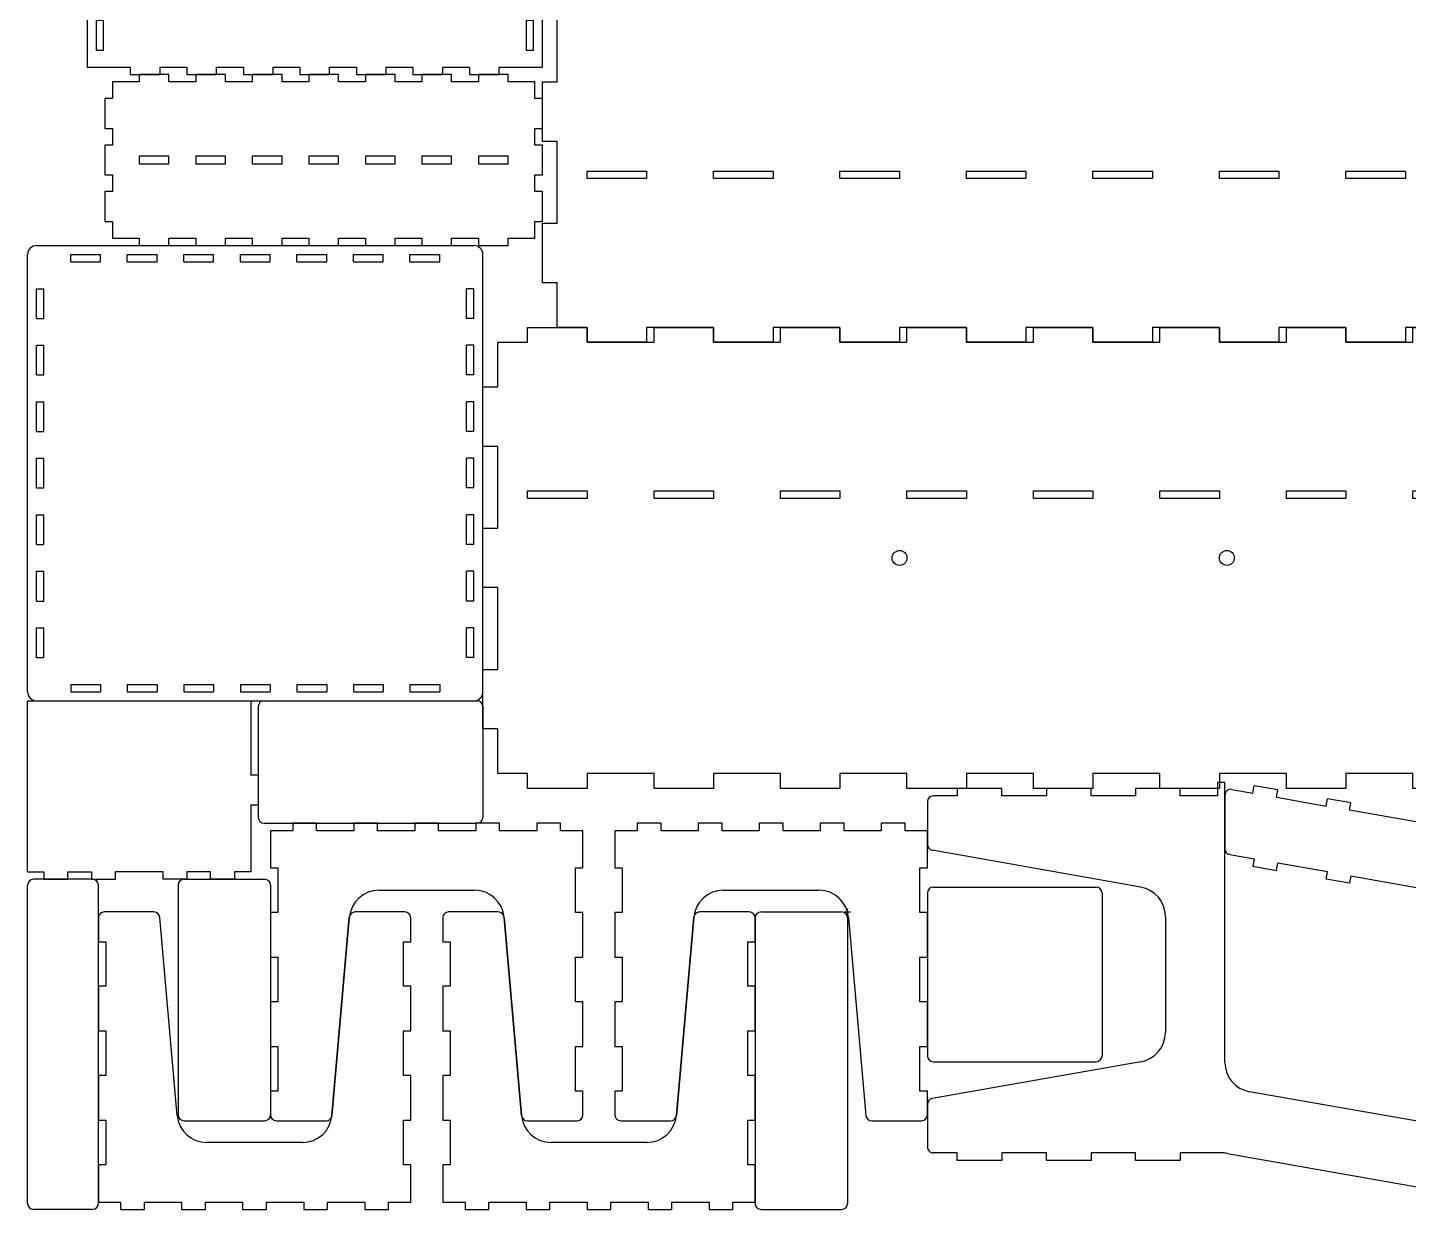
# Model space of a CAD drawing. Header units: millimetres. Extents: x 0 to 1198, y 2 to 800.
# Drawn here: x 5.4 to 469.4, y 1.5 to 400.8 of the extents above; entities that cross this region are included whole.
import ezdxf

# ---------------------------------------------------------------- set-up
doc = ezdxf.new("R2010")
doc.units = ezdxf.units.MM
doc.layers.add('SLD-0', color=179, linetype='Continuous')

# ---------------------------------------------------------------- blocks, each defined once
blk = doc.blocks.new('40- Side-57')
at = {"color": 179, "linetype": 'Continuous', "lineweight": 25}
for p, q in [((0, 3), (0, 150)), ((3, 153), (150, 153)), ((14.5, 150), (24.5, 150)), ((14.5, 147.5), (14.5, 150)), ((24.5, 147.5), (24.5, 150)), ((33.5, 150), (43.5, 150)), ((33.5, 147.5), (33.5, 150)), ((43.5, 147.5), (43.5, 150)), ((52.5, 150), (62.5, 150)), ((52.5, 147.5), (52.5, 150)), ((62.5, 147.5), (62.5, 150)), ((71.5, 150), (81.5, 150)), ((71.5, 147.5), (71.5, 150)), ((81.5, 147.5), (81.5, 150)), ((90.5, 150), (100.5, 150)), ((90.5, 147.5), (90.5, 150)), ((100.5, 147.5), (100.5, 150)), ((109.5, 150), (119.5, 150)), ((109.5, 147.5), (109.5, 150)), ((119.5, 147.5), (119.5, 150)), ((128.5, 150), (138.5, 150)), ((128.5, 147.5), (128.5, 150)), ((138.5, 147.5), (138.5, 150)), ((153, 3), (153, 150)), ((14.5, 147.5), (24.5, 147.5)), ((33.5, 147.5), (43.5, 147.5)), ((52.5, 147.5), (62.5, 147.5)), ((71.5, 147.5), (81.5, 147.5)), ((90.5, 147.5), (100.5, 147.5)), ((109.5, 147.5), (119.5, 147.5)), ((128.5, 147.5), (138.5, 147.5)), ((3, 138.5), (5.5, 138.5)), ((3, 128.5), (3, 138.5)), ((5.5, 128.5), (5.5, 138.5)), ((150, 138.5), (147.5, 138.5)), ((147.5, 128.5), (147.5, 138.5)), ((150, 128.5), (150, 138.5)), ((3, 128.5), (5.5, 128.5)), ((150, 128.5), (147.5, 128.5)), ((3, 119.5), (5.5, 119.5)), ((3, 109.5), (3, 119.5)), ((5.5, 109.5), (5.5, 119.5)), ((150, 119.5), (147.5, 119.5)), ((147.5, 109.5), (147.5, 119.5)), ((150, 109.5), (150, 119.5)), ((3, 109.5), (5.5, 109.5)), ((150, 109.5), (147.5, 109.5)), ((3, 100.5), (5.5, 100.5)), ((3, 90.5), (3, 100.5)), ((5.5, 90.5), (5.5, 100.5)), ((150, 100.5), (147.5, 100.5)), ((147.5, 90.5), (147.5, 100.5)), ((150, 90.5), (150, 100.5)), ((3, 90.5), (5.5, 90.5)), ((150, 90.5), (147.5, 90.5)), ((3, 81.5), (5.5, 81.5)), ((3, 71.5), (3, 81.5)), ((5.5, 71.5), (5.5, 81.5)), ((150, 81.5), (147.5, 81.5)), ((147.5, 71.5), (147.5, 81.5)), ((150, 71.5), (150, 81.5)), ((3, 71.5), (5.5, 71.5)), ((150, 71.5), (147.5, 71.5)), ((3, 62.5), (5.5, 62.5)), ((3, 52.5), (3, 62.5)), ((5.5, 52.5), (5.5, 62.5)), ((150, 62.5), (147.5, 62.5)), ((147.5, 52.5), (147.5, 62.5)), ((150, 52.5), (150, 62.5)), ((3, 52.5), (5.5, 52.5)), ((150, 52.5), (147.5, 52.5)), ((3, 43.5), (5.5, 43.5)), ((3, 33.5), (3, 43.5)), ((5.5, 33.5), (5.5, 43.5)), ((150, 43.5), (147.5, 43.5)), ((147.5, 33.5), (147.5, 43.5)), ((150, 33.5), (150, 43.5)), ((3, 33.5), (5.5, 33.5)), ((150, 33.5), (147.5, 33.5)), ((3, 24.5), (5.5, 24.5)), ((3, 14.5), (3, 24.5)), ((5.5, 14.5), (5.5, 24.5)), ((150, 24.5), (147.5, 24.5)), ((147.5, 14.5), (147.5, 24.5)), ((150, 14.5), (150, 24.5)), ((3, 14.5), (5.5, 14.5)), ((150, 14.5), (147.5, 14.5)), ((14.5, 5.5), (24.5, 5.5)), ((14.5, 5.5), (14.5, 3)), ((24.5, 5.5), (24.5, 3)), ((33.5, 5.5), (43.5, 5.5)), ((33.5, 5.5), (33.5, 3)), ((43.5, 5.5), (43.5, 3)), ((52.5, 5.5), (62.5, 5.5)), ((52.5, 5.5), (52.5, 3)), ((62.5, 5.5), (62.5, 3)), ((71.5, 5.5), (81.5, 5.5)), ((71.5, 5.5), (71.5, 3)), ((81.5, 5.5), (81.5, 3)), ((90.5, 5.5), (100.5, 5.5)), ((90.5, 5.5), (90.5, 3)), ((100.5, 5.5), (100.5, 3)), ((109.5, 5.5), (119.5, 5.5)), ((109.5, 5.5), (109.5, 3)), ((119.5, 5.5), (119.5, 3)), ((128.5, 5.5), (138.5, 5.5)), ((128.5, 5.5), (128.5, 3)), ((138.5, 5.5), (138.5, 3)), ((3, 0), (150, 0)), ((14.5, 3), (24.5, 3)), ((33.5, 3), (43.5, 3)), ((52.5, 3), (62.5, 3)), ((71.5, 3), (81.5, 3)), ((90.5, 3), (100.5, 3)), ((109.5, 3), (119.5, 3)), ((128.5, 3), (138.5, 3))]:
    blk.add_line(p, q, dxfattribs=at)
for centre, start, end in [((3, 150), 90, 180), ((150, 150), 0, 90), ((3, 3), 180, 270), ((150, 3), 270, 0)]:
    blk.add_arc(centre, 3, start, end, dxfattribs=at)
blk = doc.blocks.new('20- Bottom-66')
at = {"color": 179, "linetype": 'Continuous', "lineweight": 25}
for p, q in [((15, 150), (15, 155)), ((15, 155), (35, 155)), ((35, 155), (35, 150)), ((57.5, 150), (57.5, 155)), ((57.5, 155), (77.5, 155)), ((77.5, 155), (77.5, 150)), ((100, 150), (100, 155)), ((100, 155), (120, 155)), ((120, 155), (120, 150)), ((142.5, 150), (142.5, 155)), ((142.5, 155), (162.5, 155)), ((162.5, 155), (162.5, 150)), ((185, 150), (185, 155)), ((185, 155), (205, 155)), ((205, 155), (205, 150)), ((227.5, 150), (227.5, 155)), ((227.5, 155), (247.5, 155)), ((247.5, 155), (247.5, 150)), ((270, 150), (270, 155)), ((270, 155), (290, 155)), ((290, 155), (290, 150)), ((312.5, 150), (312.5, 155)), ((312.5, 155), (332.5, 155)), ((332.5, 155), (332.5, 150)), ((355, 150), (355, 155)), ((355, 155), (375, 155)), ((375, 155), (375, 150)), ((5, 135), (5, 150)), ((5, 150), (15, 150)), ((35, 150), (57.5, 150)), ((77.5, 150), (100, 150)), ((120, 150), (142.5, 150)), ((162.5, 150), (185, 150)), ((205, 150), (227.5, 150)), ((247.5, 150), (270, 150)), ((290, 150), (312.5, 150)), ((332.5, 150), (355, 150)), ((375, 150), (385, 150)), ((385, 150), (385, 135)), ((0, 115), (0, 135)), ((0, 135), (5, 135)), ((385, 135), (390, 135)), ((390, 135), (390, 115)), ((5, 115), (0, 115)), ((5, 87.5), (5, 115)), ((390, 115), (385, 115)), ((385, 115), (385, 87.5)), ((0, 67.5), (0, 87.5)), ((0, 87.5), (5, 87.5)), ((385, 87.5), (390, 87.5)), ((390, 87.5), (390, 67.5)), ((5, 67.5), (0, 67.5)), ((5, 40), (5, 67.5)), ((390, 67.5), (385, 67.5)), ((385, 67.5), (385, 40)), ((15, 57.5), (35, 57.5)), ((15, 55), (15, 57.5)), ((35, 57.5), (35, 55)), ((57.5, 57.5), (77.5, 57.5)), ((57.5, 55), (57.5, 57.5)), ((77.5, 57.5), (77.5, 55)), ((100, 57.5), (120, 57.5)), ((100, 55), (100, 57.5)), ((120, 57.5), (120, 55)), ((142.5, 57.5), (162.5, 57.5)), ((142.5, 55), (142.5, 57.5)), ((162.5, 57.5), (162.5, 55)), ((185, 57.5), (205, 57.5)), ((185, 55), (185, 57.5)), ((205, 57.5), (205, 55)), ((227.5, 57.5), (247.5, 57.5)), ((227.5, 55), (227.5, 57.5)), ((247.5, 57.5), (247.5, 55)), ((270, 57.5), (290, 57.5)), ((270, 55), (270, 57.5)), ((290, 57.5), (290, 55)), ((312.5, 57.5), (332.5, 57.5)), ((312.5, 55), (312.5, 57.5)), ((332.5, 57.5), (332.5, 55)), ((355, 55), (355, 57.5)), ((355, 57.5), (375, 57.5)), ((375, 57.5), (375, 55)), ((35, 55), (15, 55)), ((77.5, 55), (57.5, 55)), ((120, 55), (100, 55)), ((162.5, 55), (142.5, 55)), ((205, 55), (185, 55)), ((247.5, 55), (227.5, 55)), ((290, 55), (270, 55)), ((332.5, 55), (312.5, 55)), ((375, 55), (355, 55)), ((0, 20), (0, 40)), ((0, 40), (5, 40)), ((385, 40), (390, 40)), ((390, 40), (390, 20)), ((5, 20), (0, 20)), ((5, 5), (5, 20)), ((390, 20), (385, 20)), ((385, 20), (385, 5)), ((15, 5), (5, 5)), ((15, 0), (15, 5)), ((57.5, 5), (35, 5)), ((35, 5), (35, 0)), ((57.5, 0), (57.5, 5)), ((100, 5), (77.5, 5)), ((77.5, 5), (77.5, 0)), ((100, 0), (100, 5)), ((142.5, 5), (120, 5)), ((120, 5), (120, 0)), ((142.5, 0), (142.5, 5)), ((185, 5), (162.5, 5)), ((162.5, 5), (162.5, 0)), ((185, 0), (185, 5)), ((227.5, 5), (205, 5)), ((205, 5), (205, 0)), ((227.5, 0), (227.5, 5)), ((270, 5), (247.5, 5)), ((247.5, 5), (247.5, 0)), ((270, 0), (270, 5)), ((312.5, 5), (290, 5)), ((290, 5), (290, 0)), ((312.5, 0), (312.5, 5)), ((355, 5), (332.5, 5)), ((332.5, 5), (332.5, 0)), ((355, 0), (355, 5)), ((375, 5), (375, 0)), ((385, 5), (375, 5)), ((35, 0), (15, 0)), ((77.5, 0), (57.5, 0)), ((120, 0), (100, 0)), ((162.5, 0), (142.5, 0)), ((205, 0), (185, 0)), ((247.5, 0), (227.5, 0)), ((290, 0), (270, 0)), ((332.5, 0), (312.5, 0)), ((375, 0), (355, 0))]:
    blk.add_line(p, q, dxfattribs=at)
blk = doc.blocks.new('2- Front')
at = {"color": 179, "linetype": 'Continuous', "lineweight": 25}
for p, q in [((0, 97.5), (0, 85)), ((7.5, 97.5), (0, 97.5)), ((7.5, 100), (7.5, 97.5)), ((15.5, 100), (7.5, 100)), ((15.5, 97.5), (15.5, 100)), ((28, 97.5), (15.5, 97.5)), ((28, 100), (28, 97.5)), ((36, 100), (28, 100)), ((36, 97.5), (36, 100)), ((48.5, 97.5), (36, 97.5)), ((48.5, 100), (48.5, 97.5)), ((56.5, 100), (48.5, 100)), ((56.5, 97.5), (56.5, 100)), ((69, 97.5), (56.5, 97.5)), ((69, 100), (69, 97.5)), ((77, 100), (69, 100)), ((77, 97.5), (77, 100)), ((89.5, 97.5), (77, 97.5)), ((89.5, 100), (89.5, 97.5)), ((97.5, 100), (89.5, 100)), ((97.5, 97.5), (97.5, 100)), ((105, 97.5), (97.5, 97.5)), ((105, 85), (105, 97.5)), ((0, 85), (2.5, 85)), ((2.5, 85), (2.5, 70)), ((102.5, 85), (105, 85)), ((102.5, 70), (102.5, 85)), ((36.44, 77.5), (68.56, 77.5)), ((0, 70), (0, 55)), ((2.5, 70), (0, 70)), ((105, 70), (102.5, 70)), ((105, 55), (105, 70)), ((20.66, 1.83), (26.48, 68.37)), ((78.52, 68.37), (84.34, 1.83)), ((0, 55), (2.5, 55)), ((2.5, 55), (2.5, 40)), ((102.5, 55), (105, 55)), ((102.5, 40), (102.5, 55)), ((0, 40), (0, 25)), ((2.5, 40), (0, 40)), ((105, 40), (102.5, 40)), ((105, 25), (105, 40)), ((0, 25), (2.5, 25)), ((2.5, 25), (2.5, 10)), ((102.5, 25), (105, 25)), ((102.5, 10), (102.5, 25)), ((0, 10), (0, 2)), ((2.5, 10), (0, 10)), ((105, 10), (102.5, 10)), ((105, 2), (105, 10)), ((2, 0), (18.67, 0)), ((86.33, 0), (103, 0))]:
    blk.add_line(p, q, dxfattribs=at)
for centre, radius, start, end in [((36.44, 67.5), 10, 90, 175), ((68.56, 67.5), 10, 5, 90), ((2, 2), 2, 180, 270), ((18.67, 2), 2, 270, 355), ((86.33, 2), 2, 185, 270), ((103, 2), 2, 270, 0)]:
    blk.add_arc(centre, radius, start, end, dxfattribs=at)
blk = doc.blocks.new('2- Top')
at = {"color": 179, "linetype": 'Continuous', "lineweight": 25}
for p, q in [((15, 150), (15, 155)), ((15, 155), (35, 155)), ((35, 155), (35, 150)), ((57.5, 150), (57.5, 155)), ((57.5, 155), (77.5, 155)), ((77.5, 155), (77.5, 150)), ((100, 150), (100, 155)), ((100, 155), (120, 155)), ((120, 155), (120, 150)), ((142.5, 150), (142.5, 155)), ((142.5, 155), (162.5, 155)), ((162.5, 155), (162.5, 150)), ((185, 150), (185, 155)), ((185, 155), (205, 155)), ((205, 155), (205, 150)), ((227.5, 150), (227.5, 155)), ((227.5, 155), (247.5, 155)), ((247.5, 155), (247.5, 150)), ((270, 150), (270, 155)), ((270, 155), (290, 155)), ((290, 155), (290, 150)), ((312.5, 150), (312.5, 155)), ((312.5, 155), (332.5, 155)), ((332.5, 155), (332.5, 150)), ((355, 150), (355, 155)), ((355, 155), (375, 155)), ((375, 155), (375, 150)), ((5, 135), (5, 150)), ((5, 150), (15, 150)), ((35, 150), (57.5, 150)), ((77.5, 150), (100, 150)), ((120, 150), (142.5, 150)), ((162.5, 150), (185, 150)), ((205, 150), (227.5, 150)), ((247.5, 150), (270, 150)), ((290, 150), (312.5, 150)), ((332.5, 150), (355, 150)), ((375, 150), (385, 150)), ((385, 150), (385, 135)), ((0, 115), (0, 135)), ((0, 135), (5, 135)), ((385, 135), (390, 135)), ((390, 135), (390, 115)), ((5, 115), (0, 115)), ((5, 87.5), (5, 115)), ((390, 115), (385, 115)), ((385, 115), (385, 87.5)), ((0, 67.5), (0, 87.5)), ((0, 87.5), (5, 87.5)), ((385, 87.5), (390, 87.5)), ((390, 87.5), (390, 67.5)), ((5, 67.5), (0, 67.5)), ((5, 40), (5, 67.5)), ((390, 67.5), (385, 67.5)), ((385, 67.5), (385, 40)), ((15, 57.5), (35, 57.5)), ((15, 55), (15, 57.5)), ((35, 57.5), (35, 55)), ((57.5, 57.5), (77.5, 57.5)), ((57.5, 55), (57.5, 57.5)), ((77.5, 57.5), (77.5, 55)), ((100, 57.5), (120, 57.5)), ((100, 55), (100, 57.5)), ((120, 57.5), (120, 55)), ((142.5, 57.5), (162.5, 57.5)), ((142.5, 55), (142.5, 57.5)), ((162.5, 57.5), (162.5, 55)), ((185, 57.5), (205, 57.5)), ((185, 55), (185, 57.5)), ((205, 57.5), (205, 55)), ((227.5, 57.5), (247.5, 57.5)), ((227.5, 55), (227.5, 57.5)), ((247.5, 57.5), (247.5, 55)), ((270, 57.5), (290, 57.5)), ((270, 55), (270, 57.5)), ((290, 57.5), (290, 55)), ((312.5, 57.5), (332.5, 57.5)), ((312.5, 55), (312.5, 57.5)), ((332.5, 57.5), (332.5, 55)), ((355, 55), (355, 57.5)), ((355, 57.5), (375, 57.5)), ((375, 57.5), (375, 55)), ((35, 55), (15, 55)), ((77.5, 55), (57.5, 55)), ((120, 55), (100, 55)), ((162.5, 55), (142.5, 55)), ((205, 55), (185, 55)), ((247.5, 55), (227.5, 55)), ((290, 55), (270, 55)), ((332.5, 55), (312.5, 55)), ((375, 55), (355, 55)), ((0, 20), (0, 40)), ((0, 40), (5, 40)), ((385, 40), (390, 40)), ((390, 40), (390, 20)), ((5, 20), (0, 20)), ((5, 5), (5, 20)), ((390, 20), (385, 20)), ((385, 20), (385, 5)), ((15, 5), (5, 5)), ((15, 0), (15, 5)), ((57.5, 5), (35, 5)), ((35, 5), (35, 0)), ((57.5, 0), (57.5, 5)), ((100, 5), (77.5, 5)), ((77.5, 5), (77.5, 0)), ((100, 0), (100, 5)), ((142.5, 5), (120, 5)), ((120, 5), (120, 0)), ((142.5, 0), (142.5, 5)), ((185, 5), (162.5, 5)), ((162.5, 5), (162.5, 0)), ((185, 0), (185, 5)), ((227.5, 5), (205, 5)), ((205, 5), (205, 0)), ((227.5, 0), (227.5, 5)), ((270, 5), (247.5, 5)), ((247.5, 5), (247.5, 0)), ((270, 0), (270, 5)), ((312.5, 5), (290, 5)), ((290, 5), (290, 0)), ((312.5, 0), (312.5, 5)), ((355, 5), (332.5, 5)), ((332.5, 5), (332.5, 0)), ((355, 0), (355, 5)), ((375, 5), (375, 0)), ((385, 5), (375, 5)), ((35, 0), (15, 0)), ((77.5, 0), (57.5, 0)), ((120, 0), (100, 0)), ((162.5, 0), (142.5, 0)), ((205, 0), (185, 0)), ((247.5, 0), (227.5, 0)), ((290, 0), (270, 0)), ((332.5, 0), (312.5, 0)), ((375, 0), (355, 0))]:
    blk.add_line(p, q, dxfattribs=at)
for centre in [(140, 77.5), (250, 77.5)]:
    blk.add_circle(centre, 2.5, dxfattribs=at)
blk = doc.blocks.new('1- Side1')
at = {"color": 179, "linetype": 'Continuous', "lineweight": 25}
for p, q in [((14.5, 57.5), (14.5, 55)), ((24.5, 57.5), (14.5, 57.5)), ((24.5, 55), (24.5, 57.5)), ((33.5, 57.5), (33.5, 55)), ((43.5, 57.5), (33.5, 57.5)), ((43.5, 55), (43.5, 57.5)), ((52.5, 57.5), (52.5, 55)), ((62.5, 57.5), (52.5, 57.5)), ((62.5, 55), (62.5, 57.5)), ((71.5, 57.5), (71.5, 55)), ((81.5, 57.5), (71.5, 57.5)), ((81.5, 55), (81.5, 57.5)), ((90.5, 57.5), (90.5, 55)), ((100.5, 57.5), (90.5, 57.5)), ((100.5, 55), (100.5, 57.5)), ((109.5, 57.5), (109.5, 55)), ((119.5, 57.5), (109.5, 57.5)), ((119.5, 55), (119.5, 57.5)), ((128.5, 57.5), (128.5, 55)), ((138.5, 57.5), (128.5, 57.5)), ((138.5, 55), (138.5, 57.5)), ((0, 55), (0, 2.5)), ((14.5, 55), (0, 55)), ((33.5, 55), (24.5, 55)), ((52.5, 55), (43.5, 55)), ((71.5, 55), (62.5, 55)), ((90.5, 55), (81.5, 55)), ((109.5, 55), (100.5, 55)), ((128.5, 55), (119.5, 55)), ((153, 55), (138.5, 55)), ((153, 2.5), (153, 55)), ((5.5, 49.375), (3, 49.375)), ((3, 49.375), (3, 39.375)), ((5.5, 39.375), (5.5, 49.375)), ((147.5, 49.375), (147.5, 39.375)), ((150, 49.375), (147.5, 49.375)), ((150, 39.375), (150, 49.375)), ((3, 39.375), (5.5, 39.375)), ((147.5, 39.375), (150, 39.375)), ((5.5, 33.75), (3, 33.75)), ((3, 33.75), (3, 23.75)), ((5.5, 23.75), (5.5, 33.75)), ((150, 33.75), (147.5, 33.75)), ((147.5, 33.75), (147.5, 23.75)), ((150, 23.75), (150, 33.75)), ((14.5, 30), (14.5, 27.5)), ((24.5, 30), (14.5, 30)), ((24.5, 27.5), (24.5, 30)), ((43.5, 30), (33.5, 30)), ((33.5, 30), (33.5, 27.5)), ((43.5, 27.5), (43.5, 30)), ((62.5, 30), (52.5, 30)), ((52.5, 30), (52.5, 27.5)), ((62.5, 27.5), (62.5, 30)), ((81.5, 30), (71.5, 30)), ((71.5, 30), (71.5, 27.5)), ((81.5, 27.5), (81.5, 30)), ((100.5, 30), (90.5, 30)), ((90.5, 30), (90.5, 27.5)), ((100.5, 27.5), (100.5, 30)), ((119.5, 30), (109.5, 30)), ((109.5, 30), (109.5, 27.5)), ((119.5, 27.5), (119.5, 30)), ((138.5, 30), (128.5, 30)), ((128.5, 30), (128.5, 27.5)), ((138.5, 27.5), (138.5, 30)), ((3, 23.75), (5.5, 23.75)), ((14.5, 27.5), (24.5, 27.5)), ((33.5, 27.5), (43.5, 27.5)), ((52.5, 27.5), (62.5, 27.5)), ((71.5, 27.5), (81.5, 27.5)), ((90.5, 27.5), (100.5, 27.5)), ((109.5, 27.5), (119.5, 27.5)), ((128.5, 27.5), (138.5, 27.5)), ((147.5, 23.75), (150, 23.75)), ((5.5, 18.125), (3, 18.125)), ((3, 18.125), (3, 8.125)), ((5.5, 8.125), (5.5, 18.125)), ((150, 18.125), (147.5, 18.125)), ((147.5, 18.125), (147.5, 8.125)), ((150, 8.125), (150, 18.125)), ((3, 8.125), (5.5, 8.125)), ((147.5, 8.125), (150, 8.125)), ((0, 2.5), (14.5, 2.5)), ((14.5, 2.5), (14.5, 0)), ((14.5, 0), (24.5, 0)), ((24.5, 2.5), (33.5, 2.5)), ((24.5, 0), (24.5, 2.5)), ((33.5, 2.5), (33.5, 0)), ((33.5, 0), (43.5, 0)), ((43.5, 2.5), (52.5, 2.5)), ((43.5, 0), (43.5, 2.5)), ((52.5, 2.5), (52.5, 0)), ((52.5, 0), (62.5, 0)), ((62.5, 2.5), (71.5, 2.5)), ((62.5, 0), (62.5, 2.5)), ((71.5, 2.5), (71.5, 0)), ((71.5, 0), (81.5, 0)), ((81.5, 2.5), (90.5, 2.5)), ((81.5, 0), (81.5, 2.5)), ((90.5, 2.5), (90.5, 0)), ((90.5, 0), (100.5, 0)), ((100.5, 2.5), (109.5, 2.5)), ((100.5, 0), (100.5, 2.5)), ((109.5, 2.5), (109.5, 0)), ((109.5, 0), (119.5, 0)), ((119.5, 2.5), (128.5, 2.5)), ((119.5, 0), (119.5, 2.5)), ((128.5, 2.5), (128.5, 0)), ((128.5, 0), (138.5, 0)), ((138.5, 2.5), (153, 2.5)), ((138.5, 0), (138.5, 2.5))]:
    blk.add_line(p, q, dxfattribs=at)
blk = doc.blocks.new('2- Side2')
at = {"color": 179, "linetype": 'Continuous', "lineweight": 25}
for p, q in [((11.5, 57.5), (11.5, 55)), ((21.5, 57.5), (11.5, 57.5)), ((21.5, 55), (21.5, 57.5)), ((30.5, 57.5), (30.5, 55)), ((40.5, 57.5), (30.5, 57.5)), ((40.5, 55), (40.5, 57.5)), ((49.5, 57.5), (49.5, 55)), ((59.5, 57.5), (49.5, 57.5)), ((59.5, 55), (59.5, 57.5)), ((68.5, 57.5), (68.5, 55)), ((78.5, 57.5), (68.5, 57.5)), ((78.5, 55), (78.5, 57.5)), ((87.5, 57.5), (87.5, 55)), ((97.5, 57.5), (87.5, 57.5)), ((97.5, 55), (97.5, 57.5)), ((106.5, 57.5), (106.5, 55)), ((116.5, 57.5), (106.5, 57.5)), ((116.5, 55), (116.5, 57.5)), ((125.5, 57.5), (125.5, 55)), ((135.5, 57.5), (125.5, 57.5)), ((135.5, 55), (135.5, 57.5)), ((2.5, 55), (2.5, 49.375)), ((11.5, 55), (2.5, 55)), ((30.5, 55), (21.5, 55)), ((49.5, 55), (40.5, 55)), ((68.5, 55), (59.5, 55)), ((87.5, 55), (78.5, 55)), ((106.5, 55), (97.5, 55)), ((125.5, 55), (116.5, 55)), ((144.5, 55), (135.5, 55)), ((144.5, 49.375), (144.5, 55)), ((0, 49.375), (0, 39.375)), ((2.5, 49.375), (0, 49.375)), ((147, 49.375), (144.5, 49.375)), ((147, 39.375), (147, 49.375)), ((0, 39.375), (2.5, 39.375)), ((2.5, 39.375), (2.5, 33.75)), ((144.5, 39.375), (147, 39.375)), ((144.5, 33.75), (144.5, 39.375)), ((0, 33.75), (0, 23.75)), ((2.5, 33.75), (0, 33.75)), ((147, 33.75), (144.5, 33.75)), ((147, 23.75), (147, 33.75)), ((11.5, 30), (11.5, 27.5)), ((21.5, 30), (11.5, 30)), ((21.5, 27.5), (21.5, 30)), ((40.5, 30), (30.5, 30)), ((30.5, 30), (30.5, 27.5)), ((40.5, 27.5), (40.5, 30)), ((59.5, 30), (49.5, 30)), ((49.5, 30), (49.5, 27.5)), ((59.5, 27.5), (59.5, 30)), ((78.5, 30), (68.5, 30)), ((68.5, 30), (68.5, 27.5)), ((78.5, 27.5), (78.5, 30)), ((97.5, 30), (87.5, 30)), ((87.5, 30), (87.5, 27.5)), ((97.5, 27.5), (97.5, 30)), ((116.5, 30), (106.5, 30)), ((106.5, 30), (106.5, 27.5)), ((116.5, 27.5), (116.5, 30)), ((135.5, 30), (125.5, 30)), ((125.5, 30), (125.5, 27.5)), ((135.5, 27.5), (135.5, 30)), ((0, 23.75), (2.5, 23.75)), ((2.5, 23.75), (2.5, 18.125)), ((11.5, 27.5), (21.5, 27.5)), ((30.5, 27.5), (40.5, 27.5)), ((49.5, 27.5), (59.5, 27.5)), ((68.5, 27.5), (78.5, 27.5)), ((87.5, 27.5), (97.5, 27.5)), ((106.5, 27.5), (116.5, 27.5)), ((125.5, 27.5), (135.5, 27.5)), ((144.5, 23.75), (147, 23.75)), ((144.5, 18.125), (144.5, 23.75)), ((0, 18.125), (0, 8.125)), ((2.5, 18.125), (0, 18.125)), ((147, 18.125), (144.5, 18.125)), ((147, 8.125), (147, 18.125)), ((0, 8.125), (2.5, 8.125)), ((2.5, 8.125), (2.5, 2.5)), ((144.5, 8.125), (147, 8.125)), ((144.5, 2.5), (144.5, 8.125)), ((2.5, 2.5), (11.5, 2.5)), ((11.5, 2.5), (11.5, 0)), ((11.5, 0), (21.5, 0)), ((21.5, 2.5), (30.5, 2.5)), ((21.5, 0), (21.5, 2.5)), ((30.5, 2.5), (30.5, 0)), ((30.5, 0), (40.5, 0)), ((40.5, 2.5), (49.5, 2.5)), ((40.5, 0), (40.5, 2.5)), ((49.5, 2.5), (49.5, 0)), ((49.5, 0), (59.5, 0)), ((59.5, 2.5), (68.5, 2.5)), ((59.5, 0), (59.5, 2.5)), ((68.5, 2.5), (68.5, 0)), ((68.5, 0), (78.5, 0)), ((78.5, 2.5), (87.5, 2.5)), ((78.5, 0), (78.5, 2.5)), ((87.5, 2.5), (87.5, 0)), ((87.5, 0), (97.5, 0)), ((97.5, 2.5), (106.5, 2.5)), ((97.5, 0), (97.5, 2.5)), ((106.5, 2.5), (106.5, 0)), ((106.5, 0), (116.5, 0)), ((116.5, 2.5), (125.5, 2.5)), ((116.5, 0), (116.5, 2.5)), ((125.5, 2.5), (125.5, 0)), ((125.5, 0), (135.5, 0)), ((135.5, 2.5), (144.5, 2.5)), ((135.5, 0), (135.5, 2.5))]:
    blk.add_line(p, q, dxfattribs=at)
blk = doc.blocks.new('2- Side')
at = {"color": 179, "linetype": 'Continuous', "lineweight": 25}
for p, q in [((121.28, 206.68), (119.83, 198.48)), ((141.22, 208.33), (123.25, 208.33)), ((143.19, 205.98), (141.94, 198.91)), ((117.37, 198.91), (115.98, 191.04)), ((119.83, 198.48), (117.37, 198.91)), ((141.94, 198.91), (144.4, 198.48)), ((143.01, 190.6), (144.4, 198.48)), ((115.49, 173.86), (118.44, 190.6)), ((115.98, 191.04), (118.44, 190.6)), ((140.55, 191.04), (137.6, 174.29)), ((140.55, 191.04), (143.01, 190.6)), ((111.64, 166.42), (113.03, 174.29)), ((113.03, 174.29), (115.49, 173.86)), ((137.6, 174.29), (140.06, 173.86)), ((138.67, 165.98), (140.06, 173.86)), ((114.1, 165.98), (103.92, 108.26)), ((114.1, 165.98), (111.64, 166.42)), ((124.65, 100.86), (136.21, 166.42)), ((136.21, 166.42), (138.67, 165.98)), ((0, 100), (0, 97.5)), ((94.08, 100), (0, 100)), ((0, 97.5), (4.5, 97.5)), ((4.5, 97.5), (4.5, 85)), ((124.5, 99.13), (124.5, 85)), ((2, 85), (2, 70)), ((4.5, 85), (2, 85)), ((124.5, 85), (127, 85)), ((127, 85), (127, 70)), ((45, 80), (84, 80)), ((2, 70), (4.5, 70)), ((4.5, 70), (4.5, 55)), ((35.15, 71.74), (22.79, 1.65)), ((93.85, 71.74), (106.21, 1.65)), ((127, 70), (124.5, 70)), ((124.5, 70), (124.5, 55)), ((2, 55), (2, 40)), ((4.5, 55), (2, 55)), ((124.5, 55), (127, 55)), ((127, 55), (127, 40)), ((2, 40), (4.5, 40)), ((4.5, 40), (4.5, 25)), ((127, 40), (124.5, 40)), ((124.5, 40), (124.5, 25)), ((2, 25), (2, 10)), ((4.5, 25), (2, 25)), ((124.5, 25), (127, 25)), ((127, 25), (127, 10)), ((2, 10), (4.5, 10)), ((4.5, 10), (4.5, 2)), ((127, 10), (124.5, 10)), ((124.5, 10), (124.5, 2)), ((6.5, 0), (20.82, 0)), ((108.18, 0), (122.5, 0))]:
    blk.add_line(p, q, dxfattribs=at)
for centre, radius, start, end in [((123.25, 206.33), 2, 90, 170), ((141.22, 206.33), 2, 350, 90), ((94.08, 110), 10, 270, 350), ((134.5, 99.13), 10, 170, 180), ((45, 70), 10, 90, 170), ((84, 70), 10, 10, 90), ((6.5, 2), 2, 180, 270), ((20.82, 2), 2, 270, 350), ((108.18, 2), 2, 190, 270), ((122.5, 2), 2, 270, 0)]:
    blk.add_arc(centre, radius, start, end, dxfattribs=at)
blk = doc.blocks.new('1- Side')
at = {"color": 179, "linetype": 'Continuous', "lineweight": 25}
for p, q in [((0, 60), (75, 60)), ((0, 2.5), (0, 60)), ((75, 60), (75, 35)), ((77.5, 35), (75, 35)), ((77.5, 35), (77.5, 25)), ((75, 25), (75, 2.5)), ((75, 25), (77.5, 25)), ((0, 2.5), (5.5, 2.5)), ((5.5, 2.5), (5.5, 0)), ((5.5, 0), (13.5, 0)), ((13.5, 0), (13.5, 2.5)), ((13.5, 2.5), (21.5, 2.5)), ((21.5, 2.5), (21.5, 0)), ((21.5, 0), (29.5, 0)), ((29.5, 0), (29.5, 2.5)), ((45.5, 2.5), (29.5, 2.5)), ((45.5, 0), (45.5, 2.5)), ((53.5, 0), (45.5, 0)), ((53.5, 2.5), (53.5, 0)), ((61.5, 2.5), (53.5, 2.5)), ((61.5, 0), (61.5, 2.5)), ((69.5, 0), (61.5, 0)), ((69.5, 2.5), (69.5, 0)), ((75, 2.5), (69.5, 2.5))]:
    blk.add_line(p, q, dxfattribs=at)

msp = doc.modelspace()

# ---------------------------------------------------------------- linework, layer by layer
at = {"layer": 'SLD-0'}
for p, q in [((82.89, 172.5), (82.89, 135.3)), ((84.89, 174.5), (156.39, 174.5)), ((158.39, 172.5), (158.39, 135.3)), ((84.89, 133.3), (156.39, 133.3)), ((5.39, 5.5), (5.39, 112.5)), ((27.16, 114.5), (7.39, 114.5)), ((29.16, 5.5), (29.16, 112.5)), ((55.98, 112.5), (55.98, 35.3)), ((57.98, 114.5), (85.02, 114.5)), ((87.02, 112.5), (87.02, 35.3)), ((309.74, 111.85), (364.44, 111.85)), ((307.74, 109.85), (307.74, 55.15)), ((366.44, 109.85), (366.44, 55.15)), ((251.88, 103.5), (278.92, 103.5)), ((279.92, 103.5), (281.92, 103.5)), ((280.92, 102.5), (280.92, 104.5)), ((249.88, 101.5), (249.88, 5.5)), ((280.92, 101.5), (280.92, 5.5)), ((309.74, 53.15), (364.44, 53.15)), ((57.98, 33.3), (85.02, 33.3)), ((27.16, 3.5), (7.39, 3.5)), ((251.88, 3.5), (278.92, 3.5))]:
    msp.add_line(p, q, dxfattribs=at)
for centre, start, end in [((84.89, 172.5), 90, 180), ((156.39, 172.5), 0, 90), ((84.89, 135.3), 180, 270), ((156.39, 135.3), 270, 0), ((7.39, 112.5), 90, 180), ((27.16, 112.5), 0, 90), ((57.98, 112.5), 90, 180), ((85.02, 112.5), 0, 90), ((309.74, 109.85), 90, 180), ((364.44, 109.85), 0, 90), ((251.88, 101.5), 90, 180), ((278.92, 101.5), 0, 90), ((309.74, 55.15), 180, 270), ((364.44, 55.15), 270, 0), ((57.98, 35.3), 180, 270), ((85.02, 35.3), 270, 0), ((7.39, 5.5), 180, 270), ((27.16, 5.5), 270, 0), ((251.88, 5.5), 180, 270), ((278.92, 5.5), 270, 0)]:
    msp.add_arc(centre, 2, start, end, dxfattribs=at)

# ---------------------------------------------------------------- block references
at = {"color": 7, "linetype": 'Continuous'}
for name, p in [('20- Bottom-66', (178.39, 295)), ('1- Side1', (25.39, 385)), ('2- Side2', (31.39, 327.5)), ('40- Side-57', (5.39, 174.5)), ('1- Side', (5.39, 114.5)), ('2- Front', (87.02, 33.3)), ('2- Front', (202.74, 33.3))]:
    msp.add_blockref(name, p, dxfattribs=at)
for name, p, rotation in [('2- Top', (548.39, 300), 180), ('2- Side', (307.74, 147), 270), ('2- Side', (616.07, 1.5), 90), ('2- Front', (134.16, 103.5), 180), ('2- Front', (249.88, 103.5), 180)]:
    msp.add_blockref(name, p, dxfattribs=dict(at, rotation=rotation))

doc.saveas('drawing.dxf')
